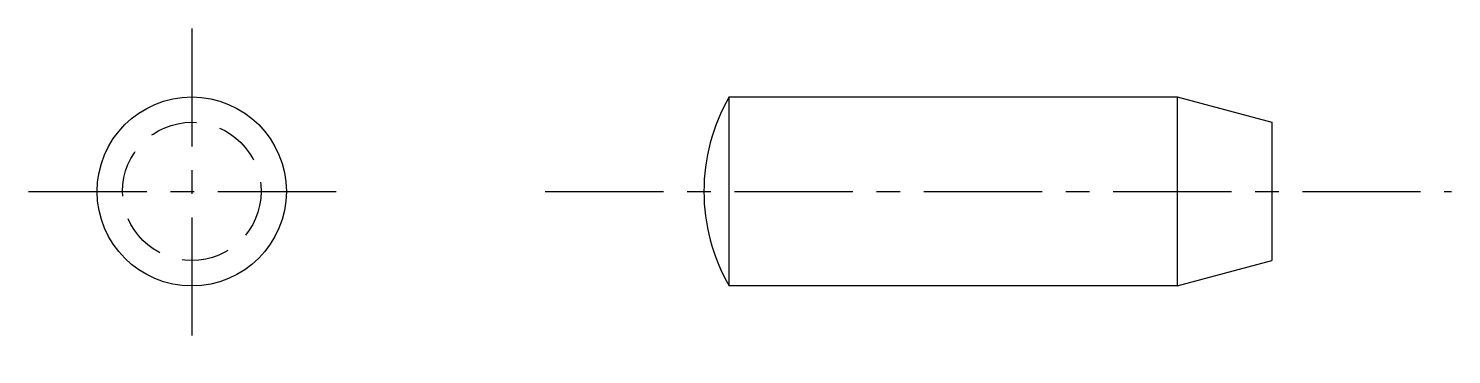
# Model space of a CAD drawing. Extents: x 78.5 to 93.5, y 149.9 to 164.5.
# Drawn here: x 78.48 to 93.52, y 161.04 to 164.49 of the extents above; entities outside this region: 2.
import ezdxf

# ---------------------------------------------------------------- set-up
doc = ezdxf.new("R2010")
doc.units = 0
doc.linetypes.add('CENTER', pattern=[2, 1.25, -0.25, 0.25, -0.25])
doc.linetypes.add('DASHED', pattern=[0.75, 0.5, -0.25])
doc.layers.get('0').update_dxf_attribs({"linetype": 'CONTINUOUS'})
doc.layers.add('CENTER', color=1, linetype='CENTER')

msp = doc.modelspace()

# ---------------------------------------------------------------- linework, layer by layer
at = {"color": 7, "linetype": 'CONTINUOUS'}
for p, q in [((85.886, 163.764), (87.118, 163.764)), ((85.886, 161.764), (85.886, 163.764)), ((87.118, 163.764), (90.618, 163.764)), ((90.618, 163.764), (91.618, 163.496)), ((90.618, 163.764), (90.618, 161.764)), ((91.618, 163.496), (91.618, 162.032)), ((90.618, 161.764), (91.618, 162.032)), ((87.118, 161.764), (85.886, 161.764)), ((90.618, 161.764), (87.118, 161.764))]:
    msp.add_line(p, q, dxfattribs=at)
msp.add_circle((80.206, 162.764), 1, dxfattribs=at)
at = {"color": 3, "linetype": 'DASHED'}
msp.add_circle((80.206, 162.764), 0.732, dxfattribs=at)
at = {"color": 7, "linetype": 'CONTINUOUS'}
msp.add_arc((87.618, 162.764), 2, 150, 210, dxfattribs=at)
at = {"layer": 'CENTER', "color": 1, "linetype": 'CENTER'}
for p, q in [((80.206, 164.489), (80.206, 161.038)), ((78.48, 162.764), (81.931, 162.764)), ((83.942, 162.764), (93.519, 162.764))]:
    msp.add_line(p, q, dxfattribs=at)

# ---------------------------------------------------------------- texts
at = {"color": 7, "linetype": 'CONTINUOUS'}
for s, p in [('MSGB2-6', (79.952, 151.985)), ('MSGB02', (79.952, 149.941))]:
    msp.add_text(s, height=1, dxfattribs=at).set_placement(p)

doc.saveas('drawing.dxf')
